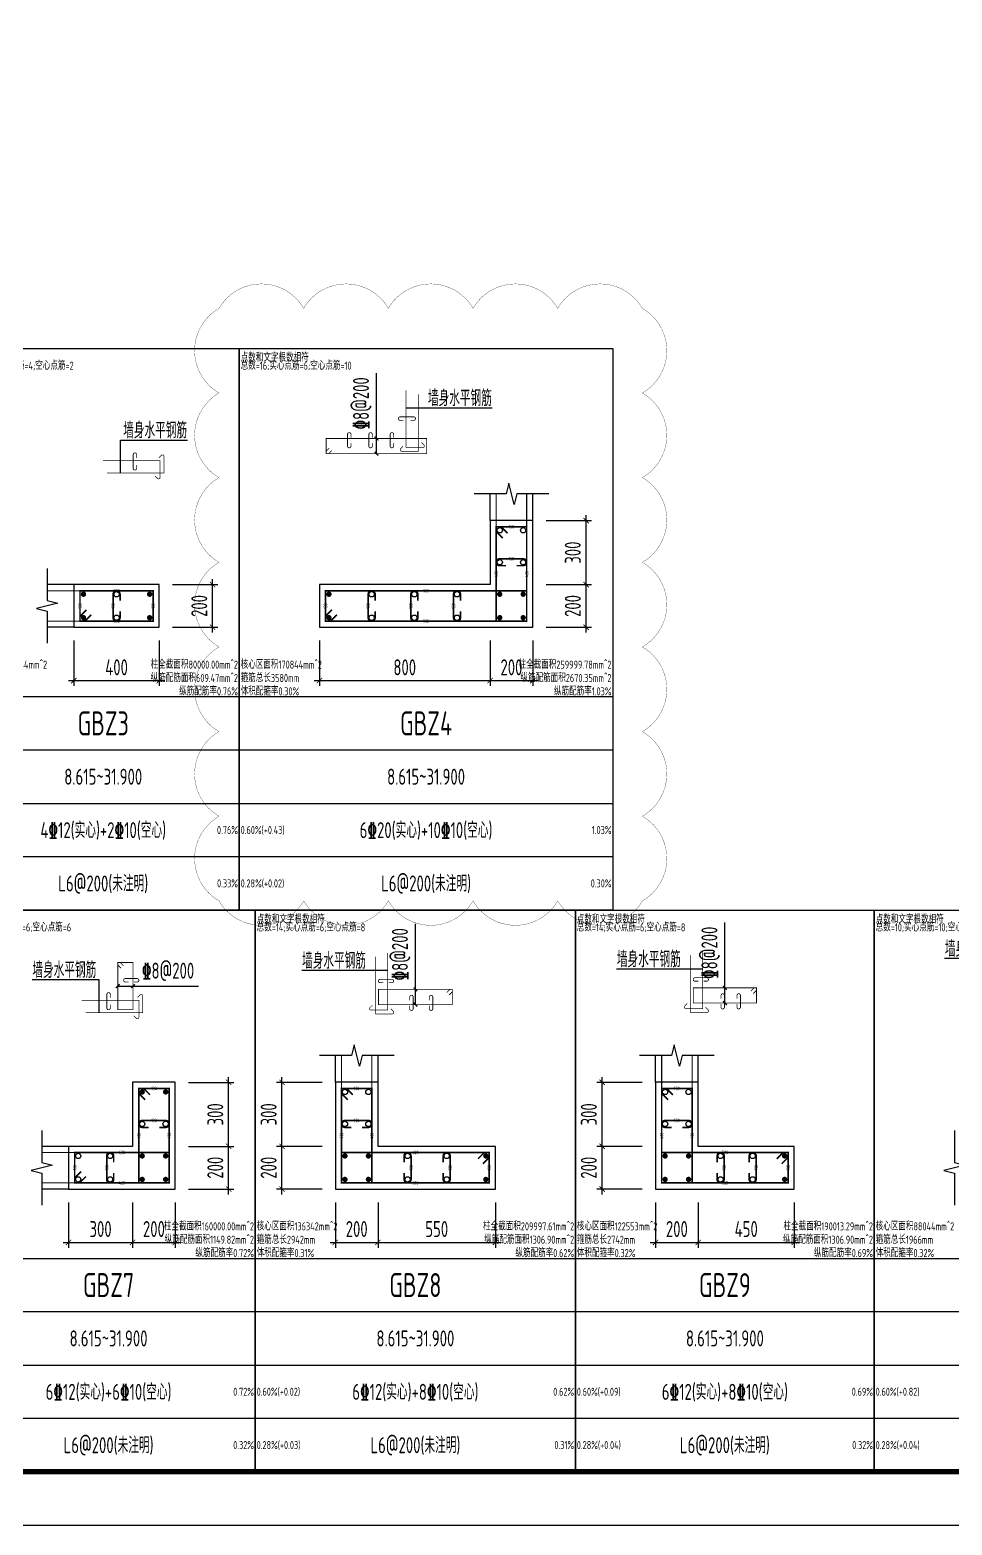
# Model space of a CAD drawing. Extents: x -461650 to 361314, y 245336 to 769729.
# Drawn here: x -123736 to -106454, y 469559 to 497588 of the extents above; entities that cross this region are included whole.
import ezdxf
from ezdxf.enums import TextEntityAlignment as Align

# ---------------------------------------------------------------- set-up
doc = ezdxf.new("R2010")
doc.units = 0
doc.header["$LTSCALE"] = 1000
doc.layers.get('0').update_dxf_attribs({"linetype": 'CONTINUOUS'})
doc.layers.get('DEFPOINTS').update_dxf_attribs({"linetype": 'CONTINUOUS'})
for name, color, linetype in [('-TK', 7, 'CONTINUOUS'), ('COLU_DE_DIM', 3, 'CONTINUOUS'), ('COLU_DE_TH', 7, 'CONTINUOUS'), ('LABEL', 1, 'CONTINUOUS'), ('LINK', 6, 'CONTINUOUS'), ('LINK-INDEX', 6, 'CONTINUOUS'), ('link-墙筋', 6, 'CONTINUOUS'), ('REIN', 6, 'CONTINUOUS'), ('TAB', 7, 'CONTINUOUS'), ('TAB_TEXT', 7, 'CONTINUOUS'), ('TEXT25', 2, 'CONTINUOUS'), ('THIN', 7, 'CONTINUOUS'), ('z-计算配筋', 7, 'CONTINUOUS')]:
    doc.layers.add(name, color=color, linetype=linetype)
for name, color, linetype, plot in [('审图修改', 2, 'CONTINUOUS', False), ('箍筋长度', 3, 'CONTINUOUS', False), ('配箍校核', 34, 'CONTINUOUS', False)]:
    doc.layers.add(name, color=color, linetype=linetype, plot=plot)
doc.styles.add('BW_Rein', font='Tssdeng.shx', dxfattribs={"width": 0.7, "bigfont": 'hztxt.shx'})
doc.styles.add('TSSD_DIMENSION', font='Tssdeng.shx', dxfattribs={"width": 0.7, "bigfont": 'tssdchn.shx'})
doc.styles.add('TSSD_REIN', font='tssdeng.shx', dxfattribs={"width": 0.7, "height": 300, "bigfont": 'tssdchn.shx'})
doc.dimstyles.new('TSSD_25_100', dxfattribs={"dimtxt": 300, "dimasz": 100, "dimexe": 100, "dimexo": 250, "dimgap": 100, "dimtad": 1, "dimdec": 0, "dimlfac": 0.25, "dimzin": 0, "dimdsep": 46, "dimtxsty": 'TSSD_DIMENSION', "dimblk": 'ARCHTICK', "dimcen": 0, "dimdle": 100, "dimclrt": 7, "dimadec": 0, "dimazin": 0, "dimtfac": 1, "dimtdec": 0, "dimtix": 1, "dimtmove": 2, "dimatfit": 3, "dimldrblk": 'ARCHTICK', "dimfxl": 0, "dimtolj": 1, "dimtzin": 0, "dimarcsym": 0})

# ---------------------------------------------------------------- blocks, each defined once
blk = doc.blocks.new('_ArchTick')
at = {"color": 0, "linetype": 'ByBlock', "const_width": 0.15}
blk.add_lwpolyline([(-0.5, -0.5), (0.5, 0.5)], dxfattribs=at)
blk = doc.blocks.new('*D3190')
at = {"layer": 'COLU_DE_DIM', "color": 0, "lineweight": -2}
for p, q in [((-123012, 475609), (-123012, 474759)), ((-121812, 475609), (-121812, 474759)), ((-123112, 474859), (-121712, 474859))]:
    blk.add_line(p, q, dxfattribs=at)
at = {"layer": 'DEFPOINTS', "color": 0}
for p in [(-123012, 475859), (-121812, 475859), (-121812, 474859)]:
    blk.add_point(p, dxfattribs=at)
at = {"layer": 'COLU_DE_DIM', "color": 0, "lineweight": -2, "xscale": 100, "yscale": 100, "zscale": 100, "rotation": 180}
blk.add_blockref('_ArchTick', (-123012, 474859), dxfattribs=at)
at = {"layer": 'COLU_DE_DIM', "color": 0, "lineweight": -2, "xscale": 100, "yscale": 100, "zscale": 100}
blk.add_blockref('_ArchTick', (-121812, 474859), dxfattribs=at)
at = {"layer": 'COLU_DE_DIM', "color": 7, "insert": (-122412, 475109), "char_height": 300, "attachment_point": 5, "style": 'TSSD_DIMENSION'}
blk.add_mtext('\\A1;300', dxfattribs=at)
blk = doc.blocks.new('*D3191')
at = {"layer": 'COLU_DE_DIM', "color": 0, "lineweight": -2}
for p, q in [((-121812, 475609), (-121812, 474759)), ((-121012, 475609), (-121012, 474759)), ((-121912, 474859), (-120912, 474859))]:
    blk.add_line(p, q, dxfattribs=at)
at = {"layer": 'DEFPOINTS', "color": 0}
for p in [(-121812, 475859), (-121012, 475859), (-121012, 474859)]:
    blk.add_point(p, dxfattribs=at)
at = {"layer": 'COLU_DE_DIM', "color": 0, "lineweight": -2, "xscale": 100, "yscale": 100, "zscale": 100, "rotation": 180}
blk.add_blockref('_ArchTick', (-121812, 474859), dxfattribs=at)
at = {"layer": 'COLU_DE_DIM', "color": 0, "lineweight": -2, "xscale": 100, "yscale": 100, "zscale": 100}
blk.add_blockref('_ArchTick', (-121012, 474859), dxfattribs=at)
at = {"layer": 'COLU_DE_DIM', "color": 7, "insert": (-121412, 475109), "char_height": 300, "attachment_point": 5, "style": 'TSSD_DIMENSION'}
blk.add_mtext('\\A1;200', dxfattribs=at)
blk = doc.blocks.new('*D3192')
at = {"layer": 'COLU_DE_DIM', "color": 0, "lineweight": -2}
for p, q in [((-120762, 476659), (-119912, 476659)), ((-120012, 475759), (-120012, 476759)), ((-120762, 475859), (-119912, 475859))]:
    blk.add_line(p, q, dxfattribs=at)
at = {"layer": 'DEFPOINTS', "color": 0}
for p in [(-121012, 476659), (-120012, 476659), (-121012, 475859)]:
    blk.add_point(p, dxfattribs=at)
at = {"layer": 'COLU_DE_DIM', "color": 0, "lineweight": -2, "xscale": 100, "yscale": 100, "zscale": 100}
for p, rotation in [((-120012, 476659), 90), ((-120012, 475859), 270)]:
    blk.add_blockref('_ArchTick', p, dxfattribs=dict(at, rotation=rotation))
at = {"layer": 'COLU_DE_DIM', "color": 7, "insert": (-120262, 476259), "char_height": 300, "attachment_point": 5, "rotation": 90, "style": 'TSSD_DIMENSION'}
blk.add_mtext('\\A1;200', dxfattribs=at)
blk = doc.blocks.new('*D3193')
at = {"layer": 'COLU_DE_DIM', "color": 0, "lineweight": -2}
for p, q in [((-120012, 476559), (-120012, 477959)), ((-120762, 477859), (-119912, 477859)), ((-120762, 476659), (-119912, 476659))]:
    blk.add_line(p, q, dxfattribs=at)
at = {"layer": 'DEFPOINTS', "color": 0}
for p in [(-121012, 477859), (-120012, 477859), (-121012, 476659)]:
    blk.add_point(p, dxfattribs=at)
at = {"layer": 'COLU_DE_DIM', "color": 0, "lineweight": -2, "xscale": 100, "yscale": 100, "zscale": 100}
for p, rotation in [((-120012, 477859), 90), ((-120012, 476659), 270)]:
    blk.add_blockref('_ArchTick', p, dxfattribs=dict(at, rotation=rotation))
at = {"layer": 'COLU_DE_DIM', "color": 7, "insert": (-120262, 477259), "char_height": 300, "attachment_point": 5, "rotation": 90, "style": 'TSSD_DIMENSION'}
blk.add_mtext('\\A1;300', dxfattribs=at)
blk = doc.blocks.new('*D2839')
at = {"layer": 'COLU_DE_DIM', "color": 0, "lineweight": -2}
for p, q in [((-122912, 486139), (-122912, 485289)), ((-121312, 486139), (-121312, 485289)), ((-123012, 485389), (-121212, 485389))]:
    blk.add_line(p, q, dxfattribs=at)
at = {"layer": 'DEFPOINTS', "color": 0}
for p in [(-122912, 486389), (-121312, 486389), (-121312, 485389)]:
    blk.add_point(p, dxfattribs=at)
at = {"layer": 'COLU_DE_DIM', "color": 0, "lineweight": -2, "xscale": 100, "yscale": 100, "zscale": 100, "rotation": 180}
blk.add_blockref('_ArchTick', (-122912, 485389), dxfattribs=at)
at = {"layer": 'COLU_DE_DIM', "color": 0, "lineweight": -2, "xscale": 100, "yscale": 100, "zscale": 100}
blk.add_blockref('_ArchTick', (-121312, 485389), dxfattribs=at)
at = {"layer": 'COLU_DE_DIM', "color": 7, "insert": (-122112, 485639), "char_height": 300, "attachment_point": 5, "style": 'TSSD_DIMENSION'}
blk.add_mtext('\\A1;400', dxfattribs=at)
blk = doc.blocks.new('*D2840')
at = {"layer": 'COLU_DE_DIM', "color": 0, "lineweight": -2}
for p, q in [((-121062, 487189), (-120212, 487189)), ((-120312, 486289), (-120312, 487289)), ((-121062, 486389), (-120212, 486389))]:
    blk.add_line(p, q, dxfattribs=at)
at = {"layer": 'DEFPOINTS', "color": 0}
for p in [(-121312, 487189), (-120312, 487189), (-121312, 486389)]:
    blk.add_point(p, dxfattribs=at)
at = {"layer": 'COLU_DE_DIM', "color": 0, "lineweight": -2, "xscale": 100, "yscale": 100, "zscale": 100}
for p, rotation in [((-120312, 487189), 90), ((-120312, 486389), 270)]:
    blk.add_blockref('_ArchTick', p, dxfattribs=dict(at, rotation=rotation))
at = {"layer": 'COLU_DE_DIM', "color": 7, "insert": (-120562, 486789), "char_height": 300, "attachment_point": 5, "rotation": 90, "style": 'TSSD_DIMENSION'}
blk.add_mtext('\\A1;200', dxfattribs=at)
blk = doc.blocks.new('*D2857')
at = {"layer": 'COLU_DE_DIM', "color": 0, "lineweight": -2}
for p, q in [((-112012, 475609), (-112012, 474759)), ((-111212, 475609), (-111212, 474759)), ((-112112, 474859), (-111112, 474859))]:
    blk.add_line(p, q, dxfattribs=at)
at = {"layer": 'DEFPOINTS', "color": 0}
for p in [(-112012, 475859), (-111212, 475859), (-111212, 474859)]:
    blk.add_point(p, dxfattribs=at)
at = {"layer": 'COLU_DE_DIM', "color": 0, "lineweight": -2, "xscale": 100, "yscale": 100, "zscale": 100, "rotation": 180}
blk.add_blockref('_ArchTick', (-112012, 474859), dxfattribs=at)
at = {"layer": 'COLU_DE_DIM', "color": 0, "lineweight": -2, "xscale": 100, "yscale": 100, "zscale": 100}
blk.add_blockref('_ArchTick', (-111212, 474859), dxfattribs=at)
at = {"layer": 'COLU_DE_DIM', "color": 7, "insert": (-111612, 475109), "char_height": 300, "attachment_point": 5, "style": 'TSSD_DIMENSION'}
blk.add_mtext('\\A1;200', dxfattribs=at)
blk = doc.blocks.new('*D2858')
at = {"layer": 'COLU_DE_DIM', "color": 0, "lineweight": -2}
for p, q in [((-111212, 475609), (-111212, 474759)), ((-109412, 475609), (-109412, 474759)), ((-111312, 474859), (-109312, 474859))]:
    blk.add_line(p, q, dxfattribs=at)
at = {"layer": 'DEFPOINTS', "color": 0}
for p in [(-111212, 475859), (-109412, 475859), (-109412, 474859)]:
    blk.add_point(p, dxfattribs=at)
at = {"layer": 'COLU_DE_DIM', "color": 0, "lineweight": -2, "xscale": 100, "yscale": 100, "zscale": 100, "rotation": 180}
blk.add_blockref('_ArchTick', (-111212, 474859), dxfattribs=at)
at = {"layer": 'COLU_DE_DIM', "color": 0, "lineweight": -2, "xscale": 100, "yscale": 100, "zscale": 100}
blk.add_blockref('_ArchTick', (-109412, 474859), dxfattribs=at)
at = {"layer": 'COLU_DE_DIM', "color": 7, "insert": (-110312, 475109), "char_height": 300, "attachment_point": 5, "style": 'TSSD_DIMENSION'}
blk.add_mtext('\\A1;450', dxfattribs=at)
blk = doc.blocks.new('*D2859')
at = {"layer": 'COLU_DE_DIM', "color": 0, "lineweight": -2}
for p, q in [((-112262, 476659), (-113112, 476659)), ((-113012, 475759), (-113012, 476759)), ((-112262, 475859), (-113112, 475859))]:
    blk.add_line(p, q, dxfattribs=at)
at = {"layer": 'DEFPOINTS', "color": 0}
for p in [(-113012, 476659), (-112012, 476659), (-112012, 475859)]:
    blk.add_point(p, dxfattribs=at)
at = {"layer": 'COLU_DE_DIM', "color": 0, "lineweight": -2, "xscale": 100, "yscale": 100, "zscale": 100}
for p, rotation in [((-113012, 476659), 90), ((-113012, 475859), 270)]:
    blk.add_blockref('_ArchTick', p, dxfattribs=dict(at, rotation=rotation))
at = {"layer": 'COLU_DE_DIM', "color": 7, "insert": (-113262, 476259), "char_height": 300, "attachment_point": 5, "rotation": 90, "style": 'TSSD_DIMENSION'}
blk.add_mtext('\\A1;200', dxfattribs=at)
blk = doc.blocks.new('*D2860')
at = {"layer": 'COLU_DE_DIM', "color": 0, "lineweight": -2}
for p, q in [((-113012, 476559), (-113012, 477959)), ((-112262, 477859), (-113112, 477859)), ((-112262, 476659), (-113112, 476659))]:
    blk.add_line(p, q, dxfattribs=at)
at = {"layer": 'DEFPOINTS', "color": 0}
for p in [(-113012, 477859), (-112012, 477859), (-112012, 476659)]:
    blk.add_point(p, dxfattribs=at)
at = {"layer": 'COLU_DE_DIM', "color": 0, "lineweight": -2, "xscale": 100, "yscale": 100, "zscale": 100}
for p, rotation in [((-113012, 477859), 90), ((-113012, 476659), 270)]:
    blk.add_blockref('_ArchTick', p, dxfattribs=dict(at, rotation=rotation))
at = {"layer": 'COLU_DE_DIM', "color": 7, "insert": (-113262, 477259), "char_height": 300, "attachment_point": 5, "rotation": 90, "style": 'TSSD_DIMENSION'}
blk.add_mtext('\\A1;300', dxfattribs=at)
blk = doc.blocks.new('*D2792')
at = {"layer": 'COLU_DE_DIM', "color": 0, "lineweight": -2}
for p, q in [((-118312, 486139), (-118312, 485289)), ((-115112, 486139), (-115112, 485289)), ((-118412, 485389), (-115012, 485389))]:
    blk.add_line(p, q, dxfattribs=at)
at = {"layer": 'DEFPOINTS', "color": 0}
for p in [(-118312, 486389), (-115112, 486389), (-115112, 485389)]:
    blk.add_point(p, dxfattribs=at)
at = {"layer": 'COLU_DE_DIM', "color": 0, "lineweight": -2, "xscale": 100, "yscale": 100, "zscale": 100, "rotation": 180}
blk.add_blockref('_ArchTick', (-118312, 485389), dxfattribs=at)
at = {"layer": 'COLU_DE_DIM', "color": 0, "lineweight": -2, "xscale": 100, "yscale": 100, "zscale": 100}
blk.add_blockref('_ArchTick', (-115112, 485389), dxfattribs=at)
at = {"layer": 'COLU_DE_DIM', "color": 7, "insert": (-116712, 485639), "char_height": 300, "attachment_point": 5, "style": 'TSSD_DIMENSION'}
blk.add_mtext('\\A1;800', dxfattribs=at)
blk = doc.blocks.new('*D2793')
at = {"layer": 'COLU_DE_DIM', "color": 0, "lineweight": -2}
for p, q in [((-115112, 486139), (-115112, 485289)), ((-114312, 486139), (-114312, 485289)), ((-115212, 485389), (-114212, 485389))]:
    blk.add_line(p, q, dxfattribs=at)
at = {"layer": 'DEFPOINTS', "color": 0}
for p in [(-115112, 486389), (-114312, 486389), (-114312, 485389)]:
    blk.add_point(p, dxfattribs=at)
at = {"layer": 'COLU_DE_DIM', "color": 0, "lineweight": -2, "xscale": 100, "yscale": 100, "zscale": 100, "rotation": 180}
blk.add_blockref('_ArchTick', (-115112, 485389), dxfattribs=at)
at = {"layer": 'COLU_DE_DIM', "color": 0, "lineweight": -2, "xscale": 100, "yscale": 100, "zscale": 100}
blk.add_blockref('_ArchTick', (-114312, 485389), dxfattribs=at)
at = {"layer": 'COLU_DE_DIM', "color": 7, "insert": (-114712, 485639), "char_height": 300, "attachment_point": 5, "style": 'TSSD_DIMENSION'}
blk.add_mtext('\\A1;200', dxfattribs=at)
blk = doc.blocks.new('*D2794')
at = {"layer": 'COLU_DE_DIM', "color": 0, "lineweight": -2}
for p, q in [((-114062, 487189), (-113212, 487189)), ((-113312, 486289), (-113312, 487289)), ((-114062, 486389), (-113212, 486389))]:
    blk.add_line(p, q, dxfattribs=at)
at = {"layer": 'DEFPOINTS', "color": 0}
for p in [(-114312, 487189), (-113312, 487189), (-114312, 486389)]:
    blk.add_point(p, dxfattribs=at)
at = {"layer": 'COLU_DE_DIM', "color": 0, "lineweight": -2, "xscale": 100, "yscale": 100, "zscale": 100}
for p, rotation in [((-113312, 487189), 90), ((-113312, 486389), 270)]:
    blk.add_blockref('_ArchTick', p, dxfattribs=dict(at, rotation=rotation))
at = {"layer": 'COLU_DE_DIM', "color": 7, "insert": (-113562, 486789), "char_height": 300, "attachment_point": 5, "rotation": 90, "style": 'TSSD_DIMENSION'}
blk.add_mtext('\\A1;200', dxfattribs=at)
blk = doc.blocks.new('*D2795')
at = {"layer": 'COLU_DE_DIM', "color": 0, "lineweight": -2}
for p, q in [((-114062, 488389), (-113212, 488389)), ((-113312, 487089), (-113312, 488489)), ((-114062, 487189), (-113212, 487189))]:
    blk.add_line(p, q, dxfattribs=at)
at = {"layer": 'DEFPOINTS', "color": 0}
for p in [(-114312, 488389), (-113312, 488389), (-114312, 487189)]:
    blk.add_point(p, dxfattribs=at)
at = {"layer": 'COLU_DE_DIM', "color": 0, "lineweight": -2, "xscale": 100, "yscale": 100, "zscale": 100}
for p, rotation in [((-113312, 488389), 90), ((-113312, 487189), 270)]:
    blk.add_blockref('_ArchTick', p, dxfattribs=dict(at, rotation=rotation))
at = {"layer": 'COLU_DE_DIM', "color": 7, "insert": (-113562, 487789), "char_height": 300, "attachment_point": 5, "rotation": 90, "style": 'TSSD_DIMENSION'}
blk.add_mtext('\\A1;300', dxfattribs=at)
blk = doc.blocks.new('*D2796')
at = {"layer": 'COLU_DE_DIM', "color": 0, "lineweight": -2}
for p, q in [((-118012, 475609), (-118012, 474759)), ((-117212, 475609), (-117212, 474759)), ((-118112, 474859), (-117112, 474859))]:
    blk.add_line(p, q, dxfattribs=at)
at = {"layer": 'DEFPOINTS', "color": 0}
for p in [(-118012, 475859), (-117212, 475859), (-117212, 474859)]:
    blk.add_point(p, dxfattribs=at)
at = {"layer": 'COLU_DE_DIM', "color": 0, "lineweight": -2, "xscale": 100, "yscale": 100, "zscale": 100, "rotation": 180}
blk.add_blockref('_ArchTick', (-118012, 474859), dxfattribs=at)
at = {"layer": 'COLU_DE_DIM', "color": 0, "lineweight": -2, "xscale": 100, "yscale": 100, "zscale": 100}
blk.add_blockref('_ArchTick', (-117212, 474859), dxfattribs=at)
at = {"layer": 'COLU_DE_DIM', "color": 7, "insert": (-117612, 475109), "char_height": 300, "attachment_point": 5, "style": 'TSSD_DIMENSION'}
blk.add_mtext('\\A1;200', dxfattribs=at)
blk = doc.blocks.new('*D2797')
at = {"layer": 'COLU_DE_DIM', "color": 0, "lineweight": -2}
for p, q in [((-117212, 475609), (-117212, 474759)), ((-115012, 475609), (-115012, 474759)), ((-117312, 474859), (-114912, 474859))]:
    blk.add_line(p, q, dxfattribs=at)
at = {"layer": 'DEFPOINTS', "color": 0}
for p in [(-117212, 475859), (-115012, 475859), (-115012, 474859)]:
    blk.add_point(p, dxfattribs=at)
at = {"layer": 'COLU_DE_DIM', "color": 0, "lineweight": -2, "xscale": 100, "yscale": 100, "zscale": 100, "rotation": 180}
blk.add_blockref('_ArchTick', (-117212, 474859), dxfattribs=at)
at = {"layer": 'COLU_DE_DIM', "color": 0, "lineweight": -2, "xscale": 100, "yscale": 100, "zscale": 100}
blk.add_blockref('_ArchTick', (-115012, 474859), dxfattribs=at)
at = {"layer": 'COLU_DE_DIM', "color": 7, "insert": (-116112, 475109), "char_height": 300, "attachment_point": 5, "style": 'TSSD_DIMENSION'}
blk.add_mtext('\\A1;550', dxfattribs=at)
blk = doc.blocks.new('*D2798')
at = {"layer": 'COLU_DE_DIM', "color": 0, "lineweight": -2}
for p, q in [((-118262, 476659), (-119112, 476659)), ((-119012, 475759), (-119012, 476759)), ((-118262, 475859), (-119112, 475859))]:
    blk.add_line(p, q, dxfattribs=at)
at = {"layer": 'DEFPOINTS', "color": 0}
for p in [(-119012, 476659), (-118012, 476659), (-118012, 475859)]:
    blk.add_point(p, dxfattribs=at)
at = {"layer": 'COLU_DE_DIM', "color": 0, "lineweight": -2, "xscale": 100, "yscale": 100, "zscale": 100}
for p, rotation in [((-119012, 476659), 90), ((-119012, 475859), 270)]:
    blk.add_blockref('_ArchTick', p, dxfattribs=dict(at, rotation=rotation))
at = {"layer": 'COLU_DE_DIM', "color": 7, "insert": (-119262, 476259), "char_height": 300, "attachment_point": 5, "rotation": 90, "style": 'TSSD_DIMENSION'}
blk.add_mtext('\\A1;200', dxfattribs=at)
blk = doc.blocks.new('*D2799')
at = {"layer": 'COLU_DE_DIM', "color": 0, "lineweight": -2}
for p, q in [((-119012, 476559), (-119012, 477959)), ((-118262, 477859), (-119112, 477859)), ((-118262, 476659), (-119112, 476659))]:
    blk.add_line(p, q, dxfattribs=at)
at = {"layer": 'DEFPOINTS', "color": 0}
for p in [(-119012, 477859), (-118012, 477859), (-118012, 476659)]:
    blk.add_point(p, dxfattribs=at)
at = {"layer": 'COLU_DE_DIM', "color": 0, "lineweight": -2, "xscale": 100, "yscale": 100, "zscale": 100}
for p, rotation in [((-119012, 477859), 90), ((-119012, 476659), 270)]:
    blk.add_blockref('_ArchTick', p, dxfattribs=dict(at, rotation=rotation))
at = {"layer": 'COLU_DE_DIM', "color": 7, "insert": (-119262, 477259), "char_height": 300, "attachment_point": 5, "rotation": 90, "style": 'TSSD_DIMENSION'}
blk.add_mtext('\\A1;300', dxfattribs=at)
blk = doc.blocks.new('A1')
blk.add_lwpolyline([(0, 59400), (0, 0), (84100, 0), (84100, 59400)], close=True)
at = {"const_width": 100}
blk.add_lwpolyline([(2500, 58400), (2500, 1000), (83100, 1000), (83100, 58400)], close=True, dxfattribs=at)

msp = doc.modelspace()

# ---------------------------------------------------------------- linework, layer by layer
at = {"layer": 'COLU_DE_TH'}
for points in [[(-114311.87, 488389.02), (-115111.87, 488389.02), (-115111.87, 487189.02), (-118311.87, 487189.02), (-118311.87, 486389.02), (-114311.87, 486389.02), (-114311.87, 488389.02)], [(-122911.87, 487189.02), (-122911.87, 486389.02), (-121311.87, 486389.02), (-121311.87, 487189.02), (-122911.87, 487189.02)], [(-123011.91, 476659.47), (-123011.91, 475859.47), (-121011.91, 475859.47), (-121011.91, 477859.47), (-121811.91, 477859.47), (-121811.91, 476659.47), (-123011.91, 476659.47)], [(-117211.91, 477859.47), (-118011.91, 477859.47), (-118011.91, 475859.47), (-115011.95, 475859.47), (-115011.95, 476659.47), (-117211.91, 476659.47), (-117211.91, 477859.47)], [(-111211.95, 477859.47), (-112011.95, 477859.47), (-112011.95, 475859.47), (-109411.69, 475859.47), (-109411.69, 476659.47), (-111211.95, 476659.47), (-111211.95, 477859.47)]]:
    msp.add_lwpolyline(points, close=True, dxfattribs=at)
at = {"layer": 'LABEL'}
for p, q in [((-117241.95, 489643.47), (-117241.95, 491155.97)), ((-116511.93, 479316.68), (-116511.93, 480829.18)), ((-110711.82, 479345.15), (-110711.82, 480857.65)), ((-122089.41, 479662.36), (-120576.91, 479662.36))]:
    msp.add_line(p, q, dxfattribs=at)
at = {"layer": 'LABEL', "const_width": 25}
for points in [[(-117206.56, 489893.12), (-117277.31, 489963.83)], [(-117206.56, 489608.12), (-117277.31, 489678.83)], [(-122124.8, 479627), (-122054.05, 479697.71)], [(-121839.8, 479627), (-121769.05, 479697.71)], [(-116476.57, 479566.32), (-116547.32, 479637.03)], [(-110676.42, 479594.79), (-110747.17, 479665.5)], [(-116476.57, 479281.32), (-116547.32, 479352.03)], [(-110676.42, 479309.79), (-110747.17, 479380.5)]]:
    msp.add_lwpolyline(points, dxfattribs=at)
at = {"layer": 'LINK', "const_width": 30}
for points in [[(-114876.87, 488062.1), (-114996.87, 488182.1), (-114996.87, 488274.02), (-114426.87, 488274.02), (-114426.87, 486504.02), (-114996.87, 486504.02), (-114996.87, 488274.02), (-114904.95, 488274.02), (-114784.95, 488154.02)], [(-122584.95, 486624.02), (-122704.95, 486504.02), (-122796.87, 486504.02), (-122796.87, 487074.02), (-121426.87, 487074.02), (-121426.87, 486504.02), (-122796.87, 486504.02), (-122796.87, 486595.95), (-122676.87, 486715.95)], [(-117984.95, 486624.02), (-118104.95, 486504.02), (-118196.87, 486504.02), (-118196.87, 487074.02), (-114426.87, 487074.02), (-114426.87, 486504.02), (-118196.87, 486504.02), (-118196.87, 486595.95), (-118076.87, 486715.95)], [(-121576.91, 477532.55), (-121696.91, 477652.55), (-121696.91, 477744.47), (-121126.91, 477744.47), (-121126.91, 475974.47), (-121696.91, 475974.47), (-121696.91, 477744.47), (-121604.98, 477744.47), (-121484.98, 477624.47)], [(-117776.91, 477532.55), (-117896.91, 477652.55), (-117896.91, 477744.47), (-117326.91, 477744.47), (-117326.91, 475974.47), (-117896.91, 475974.47), (-117896.91, 477744.47), (-117804.98, 477744.47), (-117684.98, 477624.47)], [(-111776.95, 477532.55), (-111896.95, 477652.55), (-111896.95, 477744.47), (-111326.95, 477744.47), (-111326.95, 475974.47), (-111896.95, 475974.47), (-111896.95, 477744.47), (-111805.03, 477744.47), (-111685.03, 477624.47)], [(-122684.98, 476094.47), (-122804.98, 475974.47), (-122896.91, 475974.47), (-122896.91, 476544.47), (-121126.91, 476544.47), (-121126.91, 475974.47), (-122896.91, 475974.47), (-122896.91, 476066.4), (-122776.91, 476186.4)], [(-115338.88, 476424.47), (-115218.88, 476544.47), (-115126.95, 476544.47), (-115126.95, 475974.47), (-117896.91, 475974.47), (-117896.91, 476544.47), (-115126.95, 476544.47), (-115126.95, 476452.55), (-115246.95, 476332.55)], [(-109738.61, 476424.47), (-109618.61, 476544.47), (-109526.69, 476544.47), (-109526.69, 475974.47), (-111896.95, 475974.47), (-111896.95, 476544.47), (-109526.69, 476544.47), (-109526.69, 476452.55), (-109646.69, 476332.55)]]:
    msp.add_lwpolyline(points, dxfattribs=at)
for points in [[(-114611.87, 487544.02), (-114491.87, 487544.02, 1), (-114491.87, 487674.02), (-114931.87, 487674.02, 1), (-114931.87, 487544.02), (-114811.87, 487544.02)], [(-122046.87, 486889.02), (-122046.87, 487009.02, 1), (-122176.87, 487009.02), (-122176.87, 486569.02, 1), (-122046.87, 486569.02), (-122046.87, 486689.02)], [(-117266.87, 486889.02), (-117266.87, 487009.02, 1), (-117396.87, 487009.02), (-117396.87, 486569.02, 1), (-117266.87, 486569.02), (-117266.87, 486689.02)], [(-116466.87, 486889.02), (-116466.87, 487009.02, 1), (-116596.87, 487009.02), (-116596.87, 486569.02, 1), (-116466.87, 486569.02), (-116466.87, 486689.02)], [(-115666.87, 486889.02), (-115666.87, 487009.02, 1), (-115796.87, 487009.02), (-115796.87, 486569.02, 1), (-115666.87, 486569.02), (-115666.87, 486689.02)], [(-121311.91, 477014.47), (-121191.91, 477014.47, 1), (-121191.91, 477144.47), (-121631.91, 477144.47, 1), (-121631.91, 477014.47), (-121511.91, 477014.47)], [(-117511.91, 477014.47), (-117391.91, 477014.47, 1), (-117391.91, 477144.47), (-117831.91, 477144.47, 1), (-117831.91, 477014.47), (-117711.91, 477014.47)], [(-111511.95, 477014.47), (-111391.95, 477014.47, 1), (-111391.95, 477144.47), (-111831.95, 477144.47, 1), (-111831.95, 477014.47), (-111711.95, 477014.47)], [(-122166.91, 476359.47), (-122166.91, 476479.47, 1), (-122296.91, 476479.47), (-122296.91, 476039.47, 1), (-122166.91, 476039.47), (-122166.91, 476159.47)], [(-116723.59, 476159.47), (-116723.59, 476039.47, 1), (-116593.59, 476039.47), (-116593.59, 476479.47, 1), (-116723.59, 476479.47), (-116723.59, 476359.47)], [(-115990.27, 476159.47), (-115990.27, 476039.47, 1), (-115860.27, 476039.47), (-115860.27, 476479.47, 1), (-115990.27, 476479.47), (-115990.27, 476359.47)], [(-110856.87, 476159.47), (-110856.87, 476039.47, 1), (-110726.87, 476039.47), (-110726.87, 476479.47, 1), (-110856.87, 476479.47), (-110856.87, 476359.47)], [(-110256.78, 476159.47), (-110256.78, 476039.47, 1), (-110126.78, 476039.47), (-110126.78, 476479.47, 1), (-110256.78, 476479.47), (-110256.78, 476359.47)]]:
    msp.add_lwpolyline(points, format="xyb", dxfattribs=at)
at = {"layer": 'LINK-INDEX', "const_width": 15}
for points in [[(-116738.47, 490268.82), (-116798.47, 490268.82, -1), (-116798.47, 490333.82), (-116542.76, 490333.82, -1), (-116542.76, 490268.82), (-116602.76, 490268.82)], [(-117719.45, 489945.97), (-117719.45, 490005.97, 1), (-117784.45, 490005.97), (-117784.45, 489785.97, 1), (-117719.45, 489785.97), (-117719.45, 489845.97)], [(-117319.45, 489945.97), (-117319.45, 490005.97, 1), (-117384.45, 490005.97), (-117384.45, 489785.97, 1), (-117319.45, 489785.97), (-117319.45, 489845.97)], [(-116919.45, 489945.97), (-116919.45, 490005.97, 1), (-116984.45, 490005.97), (-116984.45, 489785.97, 1), (-116919.45, 489785.97), (-116919.45, 489845.97)], [(-121735.2, 489564.97), (-121735.2, 489624.97, 1), (-121800.2, 489624.97), (-121800.2, 489369.26, 1), (-121735.2, 489369.26), (-121735.2, 489429.26)], [(-121786.91, 479739.86), (-121726.91, 479739.86, 1), (-121726.91, 479804.86), (-121946.91, 479804.86, 1), (-121946.91, 479739.86), (-121886.91, 479739.86)], [(-117011.92, 479726.68), (-116951.92, 479726.68, 1), (-116951.92, 479791.68), (-117171.92, 479791.68, 1), (-117171.92, 479726.68), (-117111.92, 479726.68)], [(-111111.89, 479755.15), (-111051.89, 479755.15, 1), (-111051.89, 479820.15), (-111271.89, 479820.15, 1), (-111271.89, 479755.15), (-111211.89, 479755.15)], [(-122229.49, 479448.07), (-122229.49, 479508.07, 1), (-122294.49, 479508.07), (-122294.49, 479252.36, 1), (-122229.49, 479252.36), (-122229.49, 479312.36)], [(-116617.76, 479299.18), (-116617.76, 479239.18, 1), (-116552.76, 479239.18), (-116552.76, 479459.18, 1), (-116617.76, 479459.18), (-116617.76, 479399.18)], [(-116251.1, 479299.18), (-116251.1, 479239.18, 1), (-116186.1, 479239.18), (-116186.1, 479459.18, 1), (-116251.1, 479459.18), (-116251.1, 479399.18)], [(-110784.34, 479327.65), (-110784.34, 479267.65, 1), (-110719.34, 479267.65), (-110719.34, 479487.65, 1), (-110784.34, 479487.65), (-110784.34, 479427.65)], [(-110484.3, 479327.65), (-110484.3, 479267.65, 1), (-110419.3, 479267.65), (-110419.3, 479487.65, 1), (-110484.3, 479487.65), (-110484.3, 479427.65)]]:
    msp.add_lwpolyline(points, format="xyb", dxfattribs=at)
for points in [[(-118078.49, 489703.47), (-118138.49, 489643.47), (-118184.45, 489643.47), (-118184.45, 489928.47), (-116299.46, 489928.47), (-116299.46, 489643.47), (-118184.45, 489643.47), (-118184.45, 489689.43), (-118124.45, 489749.43)], [(-122029.41, 479998.9), (-122089.41, 480058.9), (-122089.41, 480104.86), (-121804.41, 480104.86), (-121804.41, 479219.86), (-122089.41, 479219.86), (-122089.41, 480104.86), (-122043.44, 480104.86), (-121983.44, 480044.86)], [(-115925.4, 479541.68), (-115865.4, 479601.68), (-115819.44, 479601.68), (-115819.44, 479316.68), (-117204.42, 479316.68), (-117204.42, 479601.68), (-115819.44, 479601.68), (-115819.44, 479555.72), (-115879.44, 479495.72)], [(-110225.22, 479570.15), (-110165.22, 479630.15), (-110119.26, 479630.15), (-110119.26, 479345.15), (-111304.39, 479345.15), (-111304.39, 479630.15), (-110119.26, 479630.15), (-110119.26, 479584.18), (-110179.26, 479524.18)]]:
    msp.add_lwpolyline(points, dxfattribs=at)
at = {"layer": 'LINK-INDEX', "color": 1, "const_width": 20}
for points in [[(-114996.87, 488174.02), (-114996.87, 488889.02)], [(-114426.87, 488174.02), (-114426.87, 488889.02)], [(-122696.87, 487074.02), (-123411.87, 487074.02)], [(-122696.87, 486504.02), (-123411.87, 486504.02)], [(-117896.91, 477644.47), (-117896.91, 478359.47)], [(-117326.91, 477644.47), (-117326.91, 478359.47)], [(-111896.95, 477644.47), (-111896.95, 478359.47)], [(-111326.95, 477644.47), (-111326.95, 478359.47)], [(-122796.91, 476544.47), (-123511.91, 476544.47)], [(-122796.91, 475974.47), (-123511.91, 475974.47)]]:
    msp.add_lwpolyline(points, dxfattribs=at)
at = {"layer": 'link-墙筋', "color": 152, "const_width": 12.5}
for points in [[(-116685.26, 490830.25), (-116685.26, 489760.25), (-116369.58, 489760.25, 0.41421356), (-116345.58, 489784.25), (-116345.58, 489792.73, 0.19891237), (-116352.61, 489809.71), (-116398.58, 489855.67)], [(-116455.42, 490759.38), (-116455.42, 489689.38), (-116771.1, 489689.38, -0.41421356), (-116795.1, 489713.38), (-116795.1, 489721.87, -0.19891237), (-116788.07, 489738.84), (-116742.11, 489784.8)], [(-122365.31, 489511.76), (-121295.31, 489511.76), (-121295.31, 489196.09, -0.41421356), (-121319.31, 489172.09), (-121327.79, 489172.09, -0.19891237), (-121344.76, 489179.12), (-121390.73, 489225.08)], [(-122294.44, 489281.93), (-121224.44, 489281.93), (-121224.44, 489597.6, 0.41421356), (-121248.44, 489621.6), (-121256.92, 489621.6, 0.19891237), (-121273.89, 489614.57), (-121319.86, 489568.61)], [(-117029.42, 480283.46), (-117029.42, 479213.46), (-117345.09, 479213.46, -0.41421356), (-117369.09, 479237.46), (-117369.09, 479245.94, -0.19891237), (-117362.06, 479262.91), (-117316.1, 479308.87)], [(-117259.25, 480212.59), (-117259.25, 479142.59), (-116943.58, 479142.59, 0.41421356), (-116919.58, 479166.59), (-116919.58, 479175.07, 0.19891237), (-116926.61, 479192.04), (-116972.57, 479238)], [(-111129.39, 480311.92), (-111129.39, 479241.92), (-111445.06, 479241.92, -0.41421356), (-111469.06, 479265.92), (-111469.06, 479274.41, -0.19891237), (-111462.03, 479291.38), (-111416.07, 479337.34)], [(-111359.22, 480241.05), (-111359.22, 479171.05), (-111043.55, 479171.05, 0.41421356), (-111019.55, 479195.05), (-111019.55, 479203.54, 0.19891237), (-111026.58, 479220.51), (-111072.54, 479266.47)], [(-122764.41, 479394.86), (-121694.41, 479394.86), (-121694.41, 479079.19, -0.41421356), (-121718.41, 479055.19), (-121726.89, 479055.19, -0.19891237), (-121743.86, 479062.21), (-121789.82, 479108.18)], [(-122693.54, 479165.03), (-121623.54, 479165.03), (-121623.54, 479480.7, 0.41421356), (-121647.54, 479504.7), (-121656.02, 479504.7, 0.19891237), (-121672.99, 479497.67), (-121718.95, 479451.71)]]:
    msp.add_lwpolyline(points, format="xyb", dxfattribs=at)
at = {"layer": 'REIN', "const_width": 50}
for points in [[(-122756.87, 487009.02, 1), (-122706.87, 487009.02, 1), (-122756.87, 487009.02)], [(-121516.87, 487009.02, 1), (-121466.87, 487009.02, 1), (-121516.87, 487009.02)], [(-118156.87, 487009.02, 1), (-118106.87, 487009.02, 1), (-118156.87, 487009.02)], [(-114956.87, 487009.02, 1), (-114906.87, 487009.02, 1), (-114956.87, 487009.02)], [(-114516.87, 487009.02, 1), (-114466.87, 487009.02, 1), (-114516.87, 487009.02)], [(-122756.87, 486569.02, 1), (-122706.87, 486569.02, 1), (-122756.87, 486569.02)], [(-121516.87, 486569.02, 1), (-121466.87, 486569.02, 1), (-121516.87, 486569.02)], [(-118156.87, 486569.02, 1), (-118106.87, 486569.02, 1), (-118156.87, 486569.02)], [(-114956.87, 486569.02, 1), (-114906.87, 486569.02, 1), (-114956.87, 486569.02)], [(-114516.87, 486569.02, 1), (-114466.87, 486569.02, 1), (-114516.87, 486569.02)], [(-121656.91, 477679.47, 1), (-121606.91, 477679.47, 1), (-121656.91, 477679.47)], [(-121216.91, 477679.47, 1), (-121166.91, 477679.47, 1), (-121216.91, 477679.47)], [(-121656.91, 476479.47, 1), (-121606.91, 476479.47, 1), (-121656.91, 476479.47)], [(-121216.91, 476479.47, 1), (-121166.91, 476479.47, 1), (-121216.91, 476479.47)], [(-117856.91, 476479.47, 1), (-117806.91, 476479.47, 1), (-117856.91, 476479.47)], [(-117416.91, 476479.47, 1), (-117366.91, 476479.47, 1), (-117416.91, 476479.47)], [(-115216.95, 476479.47, 1), (-115166.95, 476479.47, 1), (-115216.95, 476479.47)], [(-111856.95, 476479.47, 1), (-111806.95, 476479.47, 1), (-111856.95, 476479.47)], [(-111416.95, 476479.47, 1), (-111366.95, 476479.47, 1), (-111416.95, 476479.47)], [(-109616.69, 476479.47, 1), (-109566.69, 476479.47, 1), (-109616.69, 476479.47)], [(-121656.91, 476039.47, 1), (-121606.91, 476039.47, 1), (-121656.91, 476039.47)], [(-121216.91, 476039.47, 1), (-121166.91, 476039.47, 1), (-121216.91, 476039.47)], [(-117856.91, 476039.47, 1), (-117806.91, 476039.47, 1), (-117856.91, 476039.47)], [(-117416.91, 476039.47, 1), (-117366.91, 476039.47, 1), (-117416.91, 476039.47)], [(-115216.95, 476039.47, 1), (-115166.95, 476039.47, 1), (-115216.95, 476039.47)], [(-111856.95, 476039.47, 1), (-111806.95, 476039.47, 1), (-111856.95, 476039.47)], [(-111416.95, 476039.47, 1), (-111366.95, 476039.47, 1), (-111416.95, 476039.47)], [(-109616.69, 476039.47, 1), (-109566.69, 476039.47, 1), (-109616.69, 476039.47)]]:
    msp.add_lwpolyline(points, format="xyb", close=True, dxfattribs=at)
at = {"layer": 'REIN'}
for centre in [(-114931.87, 488209.02), (-114491.87, 488209.02), (-114931.87, 487609.02), (-114491.87, 487609.02), (-122111.87, 487009.02), (-117331.87, 487009.02), (-116531.87, 487009.02), (-115731.87, 487009.02), (-122111.87, 486569.02), (-117331.87, 486569.02), (-116531.87, 486569.02), (-115731.87, 486569.02), (-117831.91, 477679.47), (-117391.91, 477679.47), (-111831.95, 477679.47), (-111391.95, 477679.47), (-121631.91, 477079.47), (-121191.91, 477079.47), (-117831.91, 477079.47), (-117391.91, 477079.47), (-111831.95, 477079.47), (-111391.95, 477079.47), (-122831.91, 476479.47), (-122231.91, 476479.47), (-116658.59, 476479.47), (-115925.27, 476479.47), (-110791.87, 476479.47), (-110191.78, 476479.47), (-122831.91, 476039.47), (-122231.91, 476039.47), (-116658.59, 476039.47), (-115925.27, 476039.47), (-110791.87, 476039.47), (-110191.78, 476039.47)]:
    msp.add_circle(centre, 50, dxfattribs=at)
at = {"layer": 'TAB'}
for points in [[(-124911.87, 491618.57), (-119811.87, 491618.57), (-119811.87, 481089.02), (-124911.87, 481089.02), (-124911.87, 491618.57), (-124911.87, 485089.02), (-119811.87, 485089.02), (-119811.87, 484089.02), (-124911.87, 484089.02), (-124911.87, 483089.02), (-119811.87, 483089.02), (-119811.87, 482089.02), (-124911.87, 482089.02)], [(-119811.87, 491618.57), (-112811.87, 491618.57), (-112811.87, 481089.02), (-119811.87, 481089.02), (-119811.87, 491618.57), (-119811.87, 485089.02), (-112811.87, 485089.02), (-112811.87, 484089.02), (-119811.87, 484089.02), (-119811.87, 483089.02), (-112811.87, 483089.02), (-112811.87, 482089.02), (-119811.87, 482089.02)], [(-125011.91, 481089.02), (-119511.91, 481089.02), (-119511.91, 470559.47), (-125011.91, 470559.47), (-125011.91, 481089.02), (-125011.91, 474559.47), (-119511.91, 474559.47), (-119511.91, 473559.47), (-125011.91, 473559.47), (-125011.91, 472559.47), (-119511.91, 472559.47), (-119511.91, 471559.47), (-125011.91, 471559.47)], [(-119511.91, 481089.02), (-113511.95, 481089.02), (-113511.95, 470559.47), (-119511.91, 470559.47), (-119511.91, 481089.02), (-119511.91, 474559.47), (-113511.95, 474559.47), (-113511.95, 473559.47), (-119511.91, 473559.47), (-119511.91, 472559.47), (-113511.95, 472559.47), (-113511.95, 471559.47), (-119511.91, 471559.47)], [(-113511.95, 481089.02), (-107911.69, 481089.02), (-107911.69, 470559.47), (-113511.95, 470559.47), (-113511.95, 481089.02), (-113511.95, 474559.47), (-107911.69, 474559.47), (-107911.69, 473559.47), (-113511.95, 473559.47), (-113511.95, 472559.47), (-107911.69, 472559.47), (-107911.69, 471559.47), (-113511.95, 471559.47)], [(-107911.69, 481089.02), (-102411.69, 481089.02), (-102411.69, 470559.47), (-107911.69, 470559.47), (-107911.69, 481089.02), (-107911.69, 474559.47), (-102411.69, 474559.47), (-102411.69, 473559.47), (-107911.69, 473559.47), (-107911.69, 472559.47), (-102411.69, 472559.47), (-102411.69, 471559.47), (-107911.69, 471559.47)]]:
    msp.add_lwpolyline(points, dxfattribs=at)
at = {"layer": 'THIN'}
for p, q in [((-115111.87, 488389.02), (-115111.87, 488889.02)), ((-114311.87, 488389.02), (-114311.87, 488889.02)), ((-122911.87, 487189.02), (-123411.87, 487189.02)), ((-122911.87, 486389.02), (-123411.87, 486389.02)), ((-118011.91, 477859.47), (-118011.91, 478359.47)), ((-117211.91, 477859.47), (-117211.91, 478359.47)), ((-112011.95, 477859.47), (-112011.95, 478359.47)), ((-111211.95, 477859.47), (-111211.95, 478359.47)), ((-123011.91, 476659.47), (-123511.91, 476659.47)), ((-123011.91, 475859.47), (-123511.91, 475859.47))]:
    msp.add_line(p, q, dxfattribs=at)
for points in [[(-114011.87, 488889.02), (-114611.87, 488889.02), (-114661.87, 488689.02), (-114761.87, 489089.02), (-114811.87, 488889.02), (-115411.87, 488889.02)], [(-123411.87, 487489.02), (-123411.87, 486889.02), (-123211.87, 486839.02), (-123611.87, 486739.02), (-123411.87, 486689.02), (-123411.87, 486089.02)], [(-116911.91, 478359.47), (-117511.91, 478359.47), (-117561.91, 478159.47), (-117661.91, 478559.47), (-117711.91, 478359.47), (-118311.91, 478359.47)], [(-110911.95, 478359.47), (-111511.95, 478359.47), (-111561.95, 478159.47), (-111661.95, 478559.47), (-111711.95, 478359.47), (-112311.95, 478359.47)], [(-123511.91, 476959.47), (-123511.91, 476359.47), (-123311.91, 476309.47), (-123711.91, 476209.47), (-123511.91, 476159.47), (-123511.91, 475559.47)], [(-106411.69, 476959.47), (-106411.69, 476359.47), (-106211.69, 476309.47), (-106611.69, 476209.47), (-106411.69, 476159.47), (-106411.69, 475559.47)]]:
    msp.add_lwpolyline(points, dxfattribs=at)
at = {"layer": 'z-计算配筋'}
for p, q in [((-116685.26, 490502.14), (-115074.27, 490502.14)), ((-122040.41, 489281.93), (-122040.41, 489899.61)), ((-122040.41, 489899.61), (-120785.76, 489899.61)), ((-105339.29, 480179.82), (-106593.93, 480179.82)), ((-117029.42, 479955.35), (-118640.4, 479955.35)), ((-111129.39, 479983.81), (-112740.37, 479983.81)), ((-122439.5, 479782.7), (-123694.15, 479782.7)), ((-122439.5, 479165.03), (-122439.5, 479782.7))]:
    msp.add_line(p, q, dxfattribs=at)
at = {"layer": '审图修改', "const_width": 5}
msp.add_lwpolyline([(-120191.8, 492368.14, -0.57735027), (-118605.04, 492368.14, -0.57735027), (-117018.27, 492368.14, -0.57735027), (-115431.5, 492368.14, -0.57735027), (-113844.73, 492368.14, -0.57735027), (-112257.97, 492368.14, -0.57735027), (-112257.97, 490781.38, -0.57735027), (-112257.97, 489194.61, -0.57735027), (-112257.97, 487607.84, -0.57735027), (-112257.97, 486021.08, -0.57735027), (-112257.97, 484434.31, -0.57735027), (-112257.97, 482847.54, -0.57735027), (-112257.97, 481260.78, -0.57735027), (-113844.73, 481260.78, -0.57735027), (-115431.5, 481260.78, -0.57735027), (-117018.27, 481260.78, -0.57735027), (-118605.04, 481260.78, -0.57735027), (-120191.8, 481260.78, -0.57735027), (-120191.8, 482847.54, -0.57735027), (-120191.8, 484434.31, -0.57735027), (-120191.8, 486021.08, -0.57735027), (-120191.8, 487607.84, -0.57735027), (-120191.8, 489194.61, -0.57735027), (-120191.8, 490781.38, -0.57735027), (-120191.8, 492368.14, -0.57735027), (-120191.8, 492368.14, -0.57735027)], format="xyb", dxfattribs=at)

# ---------------------------------------------------------------- block references
at = {"layer": '-TK'}
msp.add_blockref('A1', (-139511.89, 469559.47), dxfattribs=at)

# ---------------------------------------------------------------- texts
at = {"layer": 'TAB_TEXT', "style": 'TSSD_REIN', "width": 0.7}
for s, height, p in [('GBZ3', 450, (-122361.87, 484589.02)), ('GBZ4', 450, (-116311.87, 484589.02)), ('8.615~31.900', 300, (-122361.87, 483589.02)), ('8.615~31.900', 300, (-116311.87, 483589.02)), ('L6@200(未注明)', 300, (-122361.87, 481589.02)), ('L6@200(未注明)', 300, (-116311.87, 481589.02)), ('GBZ7', 450, (-122261.91, 474059.47)), ('GBZ8', 450, (-116511.93, 474059.47)), ('GBZ8', 450, (-116511.93, 474059.47)), ('GBZ9', 450, (-110711.82, 474059.47)), ('8.615~31.900', 300, (-122261.91, 473059.47)), ('8.615~31.900', 300, (-116511.93, 473059.47)), ('8.615~31.900', 300, (-110711.82, 473059.47)), ('L6@200(未注明)', 300, (-122261.91, 471059.47)), ('L6@200(未注明)', 300, (-116511.93, 471059.47)), ('L6@200(未注明)', 300, (-110711.82, 471059.47))]:
    msp.add_text(s, height=height, dxfattribs=at).set_placement(p, align=Align.MIDDLE)
at = {"layer": 'TAB_TEXT', "color": 1, "style": 'TSSD_REIN', "width": 0.7}
for s, p in [('4%%13212(实心)+2%%13210(空心)', (-122361.87, 482589.02)), ('6%%13220(实心)+10%%13210(空心)', (-116311.87, 482589.02)), ('6%%13212(实心)+6%%13210(空心)', (-122261.91, 472059.47)), ('6%%13212(实心)+8%%13210(空心)', (-116511.93, 472059.47)), ('6%%13212(实心)+8%%13210(空心)', (-110711.82, 472059.47))]:
    msp.add_text(s, height=300, dxfattribs=at).set_placement(p, align=Align.MIDDLE)
at = {"layer": 'TEXT25', "style": 'TSSD_REIN', "width": 0.7}
for p in [(-117291.95, 490095.97), (-116561.93, 479769.18), (-110761.82, 479797.65)]:
    msp.add_text('%%1328@200', height=300, rotation=89.999998, dxfattribs=at).set_placement(p, align=Align.BOTTOM_LEFT)
msp.add_text('%%1328@200', height=300, dxfattribs=at).set_placement((-121636.91, 479712.36), align=Align.BOTTOM_LEFT)
at = {"layer": 'z-计算配筋', "style": 'TSSD_REIN', "width": 0.7}
for p in [(-115677.7, 490685.16), (-121389.19, 490082.63), (-105990.5, 480362.84), (-123090.72, 479965.73), (-118036.98, 480138.37), (-112136.95, 480166.84)]:
    msp.add_text('墙身水平钢筋', height=300, dxfattribs=at).set_placement(p, align=Align.MIDDLE_CENTER)
at = {"layer": '箍筋长度', "style": 'BW_Rein', "width": 0.7}
for s, rotation, p in [('138', 360, (-114711.87, 488274.02)), ('438', 90, (-114996.87, 487389.02)), ('438', 90, (-114426.87, 487389.02)), ('938', 0, (-116311.87, 487074.02)), ('138', 90, (-122796.87, 486789.02)), ('138', 90, (-122176.87, 486789.02)), ('138', 90, (-121426.87, 486789.02)), ('138', 90.000004, (-118196.87, 486789.02)), ('138', 90.000004, (-117396.87, 486789.02)), ('138', 90.000002, (-116596.87, 486789.02)), ('138', 90, (-115796.87, 486789.02)), ('938', 360, (-116311.87, 486504.02)), ('138', 360, (-111611.95, 477744.47)), ('138', 360, (-121411.91, 477144.47)), ('438', 90, (-121696.91, 476859.47)), ('438', 90, (-121126.91, 476859.47)), ('438', 90, (-117896.91, 476859.47)), ('438', 90, (-117326.91, 476859.47)), ('438', 90, (-111896.95, 476859.47)), ('438', 90, (-111326.95, 476859.47)), ('438', 360, (-122011.91, 476544.47)), ('138', 90, (-122896.91, 476259.47)), ('138', 90, (-122296.91, 476259.47)), ('138', 90, (-116593.59, 476259.47)), ('138', 90, (-115860.27, 476259.47)), ('138', 90, (-115126.95, 476259.47)), ('138', 90, (-110726.87, 476259.47)), ('138', 90, (-110126.78, 476259.47)), ('138', 90, (-109526.69, 476259.47)), ('438', 360, (-122011.91, 475974.47))]:
    msp.add_text(s, height=65, rotation=rotation, dxfattribs=at).set_placement(p, align=Align.MIDDLE_CENTER)
for s, p in [('138', (-114711.87, 487674.02)), ('338', (-122111.87, 487074.02)), ('338', (-122111.87, 486504.02)), ('138', (-121411.91, 477744.47)), ('138', (-117611.91, 477744.47)), ('138', (-117611.91, 477144.47)), ('138', (-111611.95, 477144.47)), ('688', (-116511.93, 476544.47)), ('588', (-110711.82, 476544.47)), ('688', (-116511.93, 475974.47)), ('588', (-110711.82, 475974.47))]:
    msp.add_text(s, height=65, dxfattribs=at).set_placement(p, align=Align.MIDDLE_CENTER)
at = {"layer": '配箍校核', "style": 'BW_Rein', "width": 0.7}
for s, p in [('总数=6;实心点筋=4;空心点筋=2', (-124886.87, 491218.57)), ('点数和文字根数相符', (-119786.87, 491368.57)), ('总数=16;实心点筋=6;空心点筋=10', (-119786.87, 491218.57)), ('核心区面积46644mm^ 2', (-124886.87, 485614.02)), ('核心区面积170844mm^ 2', (-119786.87, 485614.02)), ('箍筋总长3580mm', (-119786.87, 485364.02)), ('体积配箍率0.30%', (-119786.87, 485114.02)), ('点数和文字根数相符', (-119486.91, 480839.02)), ('点数和文字根数相符', (-113486.95, 480839.02)), ('点数和文字根数相符', (-107886.69, 480839.02)), ('总数=12;实心点筋=6;空心点筋=6', (-124986.91, 480689.02)), ('总数=14;实心点筋=6;空心点筋=8', (-119486.91, 480689.02)), ('总数=14;实心点筋=6;空心点筋=8', (-113486.95, 480689.02)), ('总数=10;实心点筋=10;空心点筋=0', (-107886.69, 480689.02)), ('核心区面积136342mm^ 2', (-119486.91, 475084.47)), ('核心区面积122553mm^ 2', (-113486.95, 475084.47)), ('核心区面积88044mm^ 2', (-107886.69, 475084.47)), ('箍筋总长2942mm', (-119486.91, 474834.47)), ('箍筋总长2742mm', (-113486.95, 474834.47)), ('箍筋总长1966mm', (-107886.69, 474834.47)), ('体积配箍率0.31%', (-119486.91, 474584.47)), ('体积配箍率0.32%', (-113486.95, 474584.47)), ('体积配箍率0.32%', (-107886.69, 474584.47))]:
    msp.add_text(s, height=150, dxfattribs=at).set_placement(p)
for s, p in [('柱全截面积80000.00mm^ 2', (-119836.87, 485614.02)), ('柱全截面积259999.78mm^ 2', (-112836.87, 485614.02)), ('纵筋配筋面积609.47mm^ 2', (-119836.87, 485364.02)), ('纵筋配筋面积2670.35mm^ 2', (-112836.87, 485364.02)), ('纵筋配筋率0.76%', (-119836.87, 485114.02)), ('纵筋配筋率1.03%', (-112836.87, 485114.02)), ('柱全截面积160000.00mm^ 2', (-119536.91, 475084.47)), ('柱全截面积209997.61mm^ 2', (-113536.95, 475084.47)), ('柱全截面积190013.29mm^ 2', (-107936.69, 475084.47)), ('纵筋配筋面积1149.82mm^ 2', (-119536.91, 474834.47)), ('纵筋配筋面积1306.90mm^ 2', (-113536.95, 474834.47)), ('纵筋配筋面积1306.90mm^ 2', (-107936.69, 474834.47)), ('纵筋配筋率0.72%', (-119536.91, 474584.47)), ('纵筋配筋率0.62%', (-113536.95, 474584.47)), ('纵筋配筋率0.69%', (-107936.69, 474584.47))]:
    msp.add_text(s, height=150, dxfattribs=at).set_placement(p, align=Align.RIGHT)
for s, p in [('0.76%', (-119836.87, 482589.02)), ('1.03%', (-112836.87, 482589.02)), ('0.33%', (-119836.87, 481589.02)), ('0.30%', (-112836.87, 481589.02)), ('0.72%', (-119536.91, 472059.47)), ('0.62%', (-113536.95, 472059.47)), ('0.69%', (-107936.69, 472059.47)), ('0.32%', (-119536.91, 471059.47)), ('0.31%', (-113536.95, 471059.47)), ('0.32%', (-107936.69, 471059.47))]:
    msp.add_text(s, height=150, dxfattribs=at).set_placement(p, align=Align.MIDDLE_RIGHT)
for s, p in [('0.60%(+0.43)', (-119786.87, 482589.02)), ('0.28%(+0.02)', (-119786.87, 481589.02)), ('0.60%(+0.02)', (-119486.91, 472059.47)), ('0.60%(+0.09)', (-113486.95, 472059.47)), ('0.60%(+0.82)', (-107886.69, 472059.47)), ('0.28%(+0.03)', (-119486.91, 471059.47)), ('0.28%(+0.04)', (-113486.95, 471059.47)), ('0.28%(+0.04)', (-107886.69, 471059.47))]:
    msp.add_text(s, height=150, dxfattribs=at).set_placement(p, align=Align.MIDDLE_LEFT)

# ---------------------------------------------------------------- dimensions: what is measured, and where the dimension line sits
at = {"layer": 'COLU_DE_DIM'}
for base, p1, p2, picture, middle in [((-113311.87, 488389.02), (-114311.87, 487189.02), (-114311.87, 488389.02), '*D2795', (-113561.87, 487789.02)), ((-120311.87, 487189.02), (-121311.87, 486389.02), (-121311.87, 487189.02), '*D2840', (-120561.87, 486789.02)), ((-113311.87, 487189.02), (-114311.87, 486389.02), (-114311.87, 487189.02), '*D2794', (-113561.87, 486789.02)), ((-120011.91, 477859.47), (-121011.91, 476659.47), (-121011.91, 477859.47), '*D3193', (-120261.91, 477259.47)), ((-119011.91, 477859.47), (-118011.91, 476659.47), (-118011.91, 477859.47), '*D2799', (-119261.91, 477259.47)), ((-113011.95, 477859.47), (-112011.95, 476659.47), (-112011.95, 477859.47), '*D2860', (-113261.95, 477259.47)), ((-120011.91, 476659.47), (-121011.91, 475859.47), (-121011.91, 476659.47), '*D3192', (-120261.91, 476259.47)), ((-119011.91, 476659.47), (-118011.91, 475859.47), (-118011.91, 476659.47), '*D2798', (-119261.91, 476259.47)), ((-113011.95, 476659.47), (-112011.95, 475859.47), (-112011.95, 476659.47), '*D2859', (-113261.95, 476259.47))]:
    dim = msp.add_linear_dim(base=base, p1=p1, p2=p2, angle=90, dimstyle='TSSD_25_100', dxfattribs=at)
    dim.commit()
    dim.dimension.update_dxf_attribs({"geometry": picture, "text_midpoint": middle})
for base, p1, p2, picture, middle in [((-121311.87, 485389.02), (-122911.87, 486389.02), (-121311.87, 486389.02), '*D2839', (-122111.87, 485639.02)), ((-115111.87, 485389.02), (-118311.87, 486389.02), (-115111.87, 486389.02), '*D2792', (-116711.87, 485639.02)), ((-114311.87, 485389.02), (-115111.87, 486389.02), (-114311.87, 486389.02), '*D2793', (-114711.87, 485639.02)), ((-121811.91, 474859.47), (-123011.91, 475859.47), (-121811.91, 475859.47), '*D3190', (-122411.91, 475109.47)), ((-121011.91, 474859.47), (-121811.91, 475859.47), (-121011.91, 475859.47), '*D3191', (-121411.91, 475109.47)), ((-117211.91, 474859.47), (-118011.91, 475859.47), (-117211.91, 475859.47), '*D2796', (-117611.91, 475109.47)), ((-115011.95, 474859.47), (-117211.91, 475859.47), (-115011.95, 475859.47), '*D2797', (-116111.93, 475109.47)), ((-111211.95, 474859.47), (-112011.95, 475859.47), (-111211.95, 475859.47), '*D2857', (-111611.95, 475109.47)), ((-109411.69, 474859.47), (-111211.95, 475859.47), (-109411.69, 475859.47), '*D2858', (-110311.82, 475109.47))]:
    dim = msp.add_linear_dim(base=base, p1=p1, p2=p2, dimstyle='TSSD_25_100', dxfattribs=at)
    dim.commit()
    dim.dimension.update_dxf_attribs({"geometry": picture, "text_midpoint": middle})

doc.saveas('drawing.dxf')
